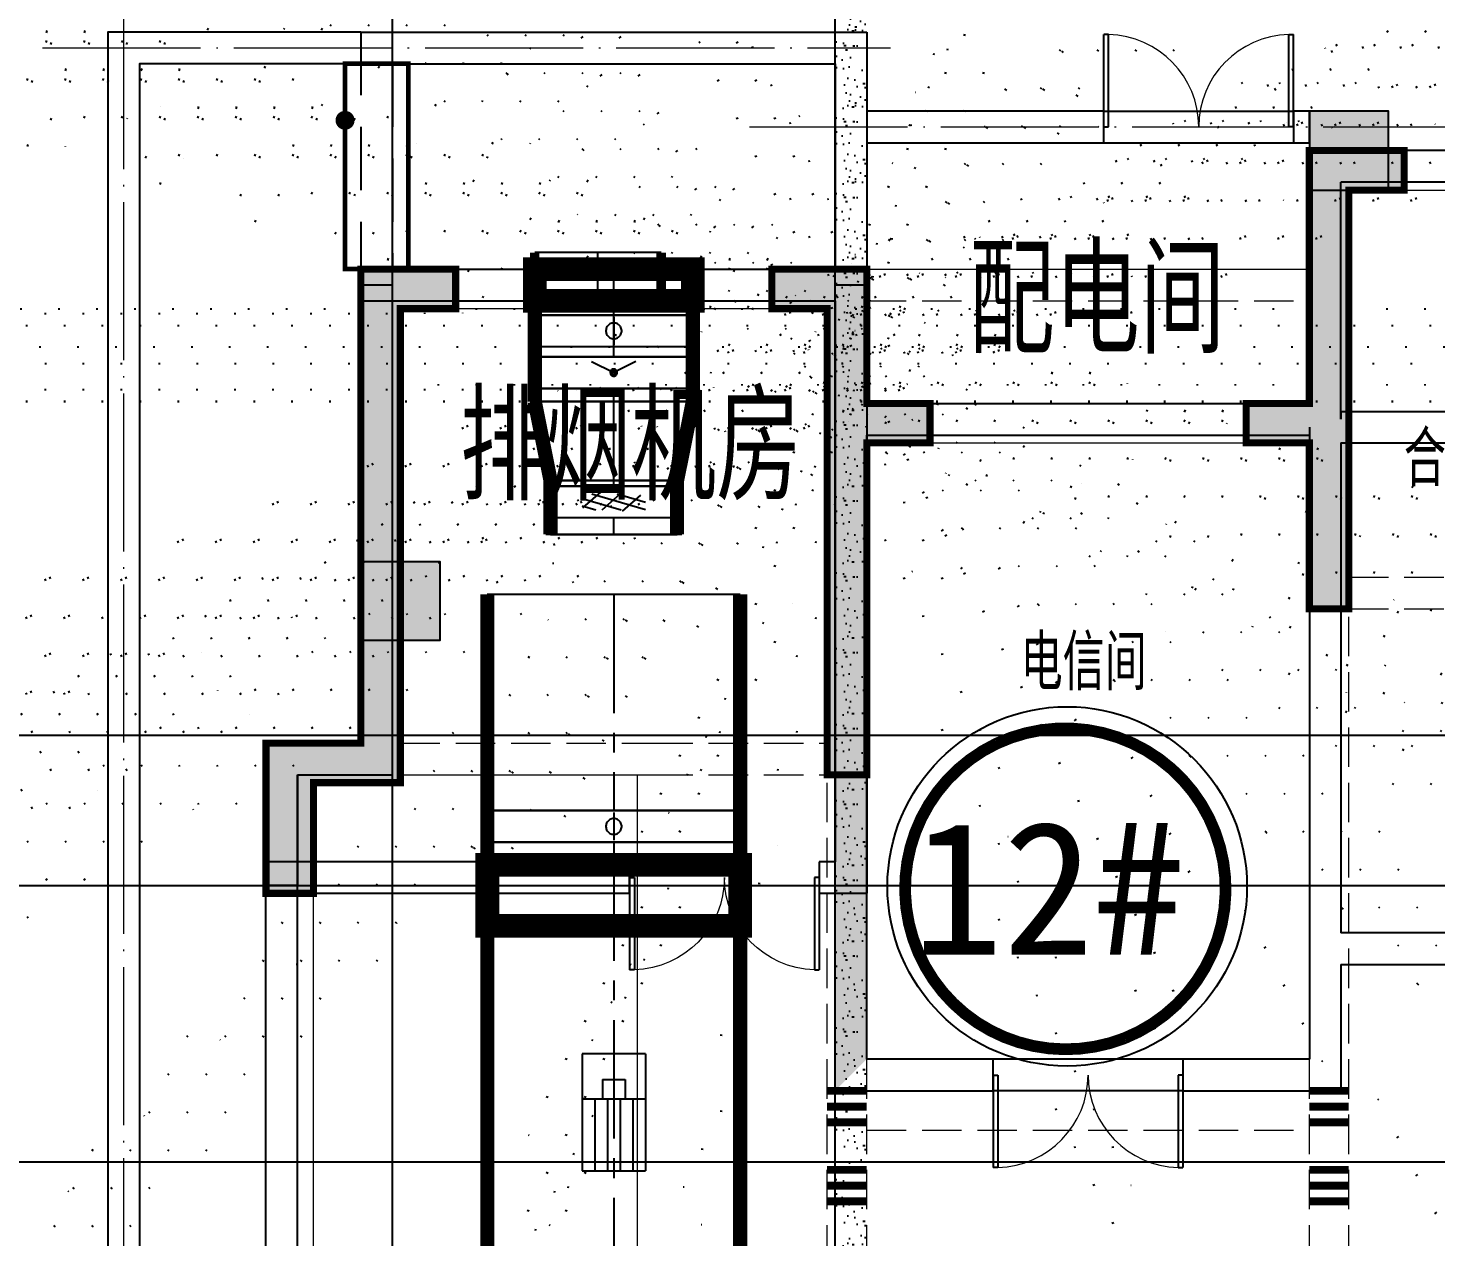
# Model space of a CAD drawing. Extents: x 369444 to 684549, y -549309 to 575337.
# Drawn here: x 440770 to 449674, y 210833 to 218482 of the extents above; entities that cross this region are included whole.
import ezdxf

# ---------------------------------------------------------------- set-up
doc = ezdxf.new("R2010")
doc.units = 0
doc.header["$LTSCALE"] = 1000
doc.header["$MEASUREMENT"] = 0
for name, pattern in [('_DASH', [0.6000000000000001, 0.4, -0.2]), ('CENTER2', [1.125, 0.75, -0.125, 0.125, -0.125]), ('DASH', [0.35, 0.25, -0.1]), ('DOTE', [2.4200000000000004, 2, -0.2, 0.02, -0.2]), ('线型3', [500, 300, -200])]:
    doc.linetypes.add(name, pattern=pattern)
for name, color, linetype in [('COLUMN', 9, 'Continuous'), ('DOTE', 1, 'Continuous'), ('DUCT-排烟中心线', 5, 'CENTER2'), ('DUCT-排烟法兰', 4, 'Continuous'), ('DUCT-排烟管', 2, 'Continuous'), ('DUCT-排烟管端线', 4, 'Continuous'), ('DUCT-排烟阀门', 7, 'Continuous'), ('moon', 152, 'Continuous'), ('PUB_HATCH', 8, 'Continuous'), ('WALL', 9, 'Continuous'), ('WINDOW', 4, 'Continuous'), ('主楼编号', 1, 'Continuous'), ('图层2', 7, 'Continuous'), ('填充', 8, 'Continuous'), ('平面文字图层', 7, 'Continuous'), ('砼墙', 151, 'Continuous'), ('颜洞口', 1, 'Continuous'), ('风管标注', 3, 'Continuous')]:
    doc.layers.add(name, color=color, linetype=linetype)
for name, color, linetype, lineweight in [('DOTE2', 122, 'DOTE', 9), ('TEXT', 7, 'Continuous', 13), ('梁', 4, 'Continuous', 18), ('梁虚线', 134, '线型3', 18), ('梁集中标注', 2, 'Continuous', 25), ('次梁箍筋', 1, 'Continuous', 40), ('门虚线', 2, 'Continuous', 18), ('零厚板', 7, 'Continuous', 18)]:
    doc.layers.add(name, color=color, linetype=linetype, lineweight=lineweight)
doc.styles.add('1111111', font='simhei.ttf')
doc.styles.add('_HZTXT', font='txt.shx', dxfattribs={"width": 0.8, "bigfont": 'HZTXT.shx'})
doc.styles.add('HNSJY', font='hnsjy-07.shx', dxfattribs={"width": 0.8, "bigfont": 'hnsjy-hz.shx'})
pattern_1 = [(0, (-38490348768.75416, -3905094546.594068), (120, 240), [0, -240]), (0, (-38490348909.15416, -3905094578.994068), (120, 240), [0, -240]), (0, (-38490348831.15416, -3905094581.394068), (120, 240), [0, -240]), (0, (-38490348745.95416, -3905094510.594068), (120, 240), [0, -240]), (0, (-38490348845.55416, -3905094593.394068), (120, 240), [0, -240]), (0, (-38490348721.95416, -3905094359.394068), (120, 240), [0, -240]), (0, (-38490348795.15416, -3905094378.594068), (120, 240), [0, -240]), (0, (-38490348756.75416, -3905094408.594068), (120, 240), [0, -240]), (0, (-38490348952.35416, -3905094413.394068), (120, 240), [0, -240]), (0, (-38490348834.75416, -3905094424.194068), (120, 240), [0, -240]), (0, (-38490348880.35416, -3905094485.394068), (120, 240), [0, -240]), (0, (-38490348877.95416, -3905094575.394068), (120, 240), [0, -240]), (0, (-38490348787.95416, -3905094584.994068), (120, 240), [0, -240]), (0, (-38490348721.95416, -3905094479.394068), (120, 240), [0, -240]), (0, (-38490348946.35416, -3905094516.594068), (120, 240), [0, -240]), (0, (-38490348925.95416, -3905094475.794068), (120, 240), [0, -240]), (0, (-38490348832.35416, -3905094492.594068), (120, 240), [0, -240]), (0, (-38490348865.95416, -3905094527.394068), (120, 240), [0, -240]), (0, (-38490348885.15416, -3905094448.194068), (120, 240), [0, -240]), (0, (-38490348855.15416, -3905094358.194068), (120, 240), [0, -240]), (0, (-38490348936.75416, -3905094566.994068), (120, 240), [0, -240]), (0, (-38490348804.75416, -3905094407.394068), (120, 240), [0, -240]), (0, (-38490348916.35416, -3905094403.794068), (120, 240), [0, -240]), (0, (-38490348935.55416, -3905094372.594068), (120, 240), [0, -240]), (130.601294, (-38490348736.69702, -3905094434.536926), (-599.9999933723939, 720.0000031479067), [10.5366216, -4414.844400000001]), (18.4349488, (-38490348753.83987, -3905094429.965497), (599.9999977872279, 239.9999982292889), [10.842096, -1507.05116]), (90, (-38490348753.83987, -3905094440.251211), (120, 240), [10.2857136, -469.71426]), (161.565051, (-38490348743.55416, -3905094443.679783), (-600.0000030210431, 239.9999821089645), [10.842096, -1507.05116]), (53.1301023, (-38490348743.55416, -3905094443.679783), (120.000000226848, 239.9999998865759), [11.428572, -1188.5714]), (135, (-38490348734.4113, -3905094565.965476), (-120.0000145064572, 239.9999837580805), [9.697464, -669.12504]), (45, (-38490348748.12559, -3905094565.965476), (119.9999992329508, 239.999999031587), [9.697464, -669.12504]), (135, (-38490348741.26845, -3905094572.822636), (-120.0000145064572, 239.9999837580805), [9.697464, -669.12504]), (45, (-38490348741.26845, -3905094572.822636), (119.9999992329508, 239.999999031587), [9.697464, -669.12504]), (116.565051, (-38490348849.83987, -3905094404.822639), (-2.087719469301419e-05, 479.9999869414082), [12.77753039999999, -255.5505999999999]), (180, (-38490348855.55415, -3905094393.394069), (-120, 240), [13.7142864, -226.2857]), (63.43494880000001, (-38490348874.98272, -3905094404.822639), (1.086458141230651e-06, 479.9999976745345), [12.7775304, -255.5506]), (116.565051, (-38490348869.26844, -3905094416.251211), (-2.087719469301419e-05, 479.9999869414082), [12.77753039999999, -255.5505999999999]), (0, (-38490348869.26844, -3905094416.251211), (120, 240), [13.7142864, -226.2857]), (63.43494880000001, (-38490348855.55415, -3905094416.251211), (1.086458141230651e-06, 479.9999976745345), [12.7775304, -255.5506]), (107.102728, (-38490348759.55416, -3905094485.965484), (-359.9999862369818, 1200.000001936058), [15.5445384, -6513.161]), (143.972626, (-38490348764.12559, -3905094471.108354), (-2279.999971095236, 1679.999998098534), [15.5445384, -3248.808]), (180, (-38490348776.69702, -3905094461.965496), (-120, 240), [14.8571424, -225.14284]), (36.02737329999999, (-38490348804.12559, -3905094471.108354), (2279.999983150636, 1679.999981888878), [15.5445384, -3248.807999999999]), (71.5650511, (-38490348808.69702, -3905094484.822628), (360.0000018481314, 1199.999997933916), [14.4561264, -1503.43712]), (107.102728, (-38490348804.12559, -3905094499.67978), (-359.9999862369818, 1200.000001936058), [15.5445384, -6513.161]), (143.972626, (-38490348791.55416, -3905094508.822628), (-2279.999971095236, 1679.999998098534), [15.5445384, -3248.808]), (0, (-38490348791.55416, -3905094508.822628), (120, 240), [14.8571424, -225.14284]), (36.02737329999999, (-38490348776.69702, -3905094508.822628), (2279.999983150636, 1679.999981888878), [15.5445384, -3248.807999999999]), (71.5650511, (-38490348764.12559, -3905094499.67978), (360.0000018481314, 1199.999997933916), [14.4561264, -1503.43712]), (150.255118, (-38490348757.26845, -3905094373.965498), (-360.0000008520545, 239.9999970260078), [9.214008, -1925.72784]), (90, (-38490348765.26845, -3905094378.536924), (120, 240), [9.1428576, -470.8571]), (29.7448813, (-38490348765.26845, -3905094378.536924), (360.0000002120073, 239.9999988791285), [9.214008, -1925.72784]), (116.565051, (-38490348813.26845, -3905094544.251212), (-2.087719469301419e-05, 479.9999869414082), [12.77753039999999, -255.5505999999999]), (168.690067, (-38490348818.98273, -3905094532.822628), (-1080.00000080124, 239.9999939776436), [11.6549016, -2435.8742]), (41.18592510000001, (-38490348839.55416, -3905094538.536908), (2999.999981823463, 2639.999976915367), [12.1487376, -5090.3208]), (90, (-38490348839.55416, -3905094549.965492), (120, 240), [11.428572, -468.5714]), (138.814074, (-38490348830.4113, -3905094557.965484), (-2999.999946676086, 2640.00001681452), [12.1487376, -5090.3208]), (16.6992442, (-38490348830.4113, -3905094557.965484), (3959.999970206556, 1199.999987431226), [11.93178, -4999.415]), (60.9453959, (-38490348818.98273, -3905094554.536916), (119.9999996815502, 239.9999978770819), [11.7664344, -4930.1358]), (109.983106, (-38490348913.83987, -3905094443.679783), (-600.0000022599722, 1679.999995554008), [13.37680079999999, -5604.878999999996]), (155.556045, (-38490348918.4113, -3905094431.108353), (-1560.000005946423, 719.9999850411862), [13.8091944, -5786.052599999999]), (24.4439547, (-38490348943.55415, -3905094431.108353), (1560.000000778191, 719.9999965369605), [13.8091944, -5786.052599999999]), (70.01689340000001, (-38490348948.12558, -3905094443.679783), (600.0000018088572, 1679.99999583229), [13.3768008, -5604.879]), (109.983106, (-38490348943.55415, -3905094456.251212), (-600.0000022599722, 1679.999995554008), [13.37680079999999, -5604.878999999996]), (160.016893, (-38490348930.98271, -3905094460.82264), (-600.0000003526518, 239.9999890666697), [13.3768008, -2795.751]), (19.9831065, (-38490348930.98271, -3905094460.82264), (599.9999967057635, 239.9999996192112), [13.3768008, -2795.751]), (70.01689340000001, (-38490348918.4113, -3905094456.251212), (600.0000018088572, 1679.99999583229), [13.3768008, -5604.879]), (122.005383, (-38490348824.69702, -3905094465.394069), (-120.000016104588, 239.9999877483145), [10.7816928, -2253.3736]), (18.4349488, (-38490348840.69701, -3905094459.679782), (599.9999977872279, 239.9999982292889), [10.842096, -1507.05116]), (90, (-38490348840.69701, -3905094469.965498), (120, 240), [10.2857136, -469.71426]), (161.565051, (-38490348830.4113, -3905094473.394068), (-600.0000030210431, 239.9999821089645), [10.842096, -1507.05116]), (54.46232220000002, (-38490348830.4113, -3905094473.394068), (839.9999987829037, 1199.999998202426), [9.831228000000001, -4119.2846]), (116.565051, (-38490348894.4113, -3905094523.67978), (-2.087719469301419e-05, 479.9999869414082), [12.77753039999999, -255.5505999999999]), (180, (-38490348900.12558, -3905094512.251196), (-120, 240), [12.571428, -227.42856]), (59.0362434, (-38490348919.55415, -3905094523.67978), (120.0000003906126, 239.999998835111), [13.32789119999999, -2785.528799999998]), (120.963756, (-38490348912.69701, -3905094535.10834), (-120.0000163991858, 239.9999889786399), [13.3278912, -2785.5288]), (0, (-38490348912.69701, -3905094535.10834), (120, 240), [12.571428, -227.42856]), (63.43494880000001, (-38490348900.12558, -3905094535.10834), (1.086458141230651e-06, 479.9999976745345), [12.7775304, -255.5506])]

# ---------------------------------------------------------------- blocks, each defined once
blk = doc.blocks.new('dsfzc')
at = {"layer": '填充'}
h = blk.add_hatch(color=0, dxfattribs=at)
h.dxf.hatch_style = 1
h.paths.add_polyline_path([(-2817945.116936882, 476125.5342169167), (-2817345.116936882, 476125.5342169167), (-2817345.116936882, 475875.5342169167), (-2817695.116936882, 475875.5342169167), (-2817695.116936882, 474275.5342169167), (-2817695.116936882, 473225.5342169167), (-2817945.116936882, 473225.5342169167), (-2817945.116936882, 474275.5342169167), (-2818345.116936882, 474275.5342169167), (-2818345.116936882, 474525.5342169167), (-2817945.116936882, 474525.5342169167)])
h = blk.add_hatch(color=0, dxfattribs=at)
h.dxf.hatch_style = 1
h.paths.add_polyline_path([(-2823695.116936882, 475125.5342169167), (-2823695.116936882, 472125.5342169167), (-2824245.116936882, 472125.5342169167), (-2824245.116936882, 471425.5342169167), (-2824545.116936882, 471425.5342169167), (-2824545.116936882, 472375.5342169167), (-2823945.116936882, 472375.5342169167), (-2823945.116936882, 475375.5342169167), (-2823345.116936882, 475375.5342169167), (-2823345.116936882, 475125.5342169167)])
h = blk.add_hatch(color=0, dxfattribs=at)
h.dxf.hatch_style = 1
h.paths.add_polyline_path([(-2820745.116936882, 475375.5342169167), (-2820745.116936882, 474525.5342169167), (-2820345.116936882, 474525.5342169167), (-2820345.116936882, 474275.5342169167), (-2820745.116936882, 474275.5342169167), (-2820745.116936882, 472175.5342169167), (-2820995.116936882, 472175.5342169167), (-2820995.116936882, 474275.5342169167), (-2820995.116936882, 475125.5342169167), (-2821345.116936882, 475125.5342169167), (-2821345.116936882, 475375.5342169167)])
at = {"layer": '砼墙', "color": 0, "lineweight": 35, "ltscale": 0.9999999776482582}
for points in [[(-2817945.116936882, 476125.5342169167), (-2817345.116936882, 476125.5342169167), (-2817345.116936882, 475875.5342169167), (-2817695.116936882, 475875.5342169167), (-2817695.116936882, 474275.5342169167), (-2817695.116936882, 473225.5342169167), (-2817945.116936882, 473225.5342169167), (-2817945.116936882, 474275.5342169167), (-2818345.116936882, 474275.5342169167), (-2818345.116936882, 474525.5342169167), (-2817945.116936882, 474525.5342169167)], [(-2823695.116936882, 475125.5342169167), (-2823695.116936882, 472125.5342169167), (-2824245.116936882, 472125.5342169167), (-2824245.116936882, 471425.5342169167), (-2824545.116936882, 471425.5342169167), (-2824545.116936882, 472375.5342169167), (-2823945.116936882, 472375.5342169167), (-2823945.116936882, 475375.5342169167), (-2823345.116936882, 475375.5342169167), (-2823345.116936882, 475125.5342169167)], [(-2820745.116936882, 475375.5342169167), (-2820745.116936882, 474525.5342169167), (-2820345.116936882, 474525.5342169167), (-2820345.116936882, 474275.5342169167), (-2820745.116936882, 474275.5342169167), (-2820745.116936882, 472175.5342169167), (-2820995.116936882, 472175.5342169167), (-2820995.116936882, 474275.5342169167), (-2820995.116936882, 475125.5342169167), (-2821345.116936882, 475125.5342169167), (-2821345.116936882, 475375.5342169167)]]:
    blk.add_lwpolyline(points, close=True, dxfattribs=at)
blk = doc.blocks.new('$DorLib2D$00000002')
for p, q in [((-0.5, -5.684341886080802e-17), (-0.5000000000000007, 0.4875)), ((-0.4750000000000007, 0.4875), (-0.5000000000000007, 0.4875)), ((-0.475, -2.842170943040401e-17), (-0.4750000000000007, 0.4875)), ((0.475, -2.842170943040401e-17), (0.4750000000000007, 0.4875)), ((0.4750000000000007, 0.4875), (0.5000000000000007, 0.4875)), ((0.5, -5.684341886080802e-17), (0.5000000000000007, 0.4875)), ((-0.5, -5.684341886080802e-17), (-0.475, -2.842170943040401e-17)), ((0.5, -5.684341886080802e-17), (0.475, -2.842170943040401e-17))]:
    blk.add_line(p, q)
at = {"lineweight": 13}
for centre, start, end in [((-0.4875, -4.263256414560601e-17), 0, 88.53071641864632), ((0.4875, -4.263256414560601e-17), 91.4692835813537, 180)]:
    blk.add_arc(centre, 0.4875, start, end, dxfattribs=at)
blk = doc.blocks.new('column500')
h = blk.add_hatch(color=0)
h.dxf.hatch_style = 1
h.paths.add_polyline_path([(-216380.9106832733, -381439.8896648251), (-215880.9106832733, -381439.8896648251), (-215880.9106832733, -380939.8896648251), (-216380.9106832733, -380939.8896648251)])
at = {"color": 0}
blk.add_lwpolyline([(-216380.9106832733, -381439.8896648251), (-215880.9106832733, -381439.8896648251), (-215880.9106832733, -380939.8896648251), (-216380.9106832733, -380939.8896648251)], close=True, dxfattribs=at)
blk = doc.blocks.new('N-风管')
at = {"color": 0}
for p, q in [((38489280230.66962, 3905306465.300759, -399.9999901611777), (38489280230.66962, 3905305724.300759, -399.9999901611777)), ((38489280630.66962, 3905306465.300759, -399.9999901611777), (38489280230.66962, 3905306465.300759, -399.9999901611777)), ((38489280358.66962, 3905306301.09516, -399.9999901611777), (38489280502.66962, 3905306301.09516, -399.9999901611777)), ((38489280358.66962, 3905306301.09516, -399.9999901611777), (38489280358.66962, 3905306180.31216, -399.9999901611777)), ((38489280230.66962, 3905306180.31216, -399.9999901611777), (38489280630.66962, 3905306180.31216, -399.9999901611777)), ((38489280230.66962, 3905305724.300759, -399.9999901611777), (38489280630.66962, 3905305724.300759, -399.9999901611777))]:
    blk.add_line(p, q, dxfattribs=at)
at = {"color": 0, "linetype": 'Continuous'}
for p, q in [((38489280630.66962, 3905306465.300759, -399.9999901611777), (38489280630.66962, 3905305724.300759, -399.9999901611777)), ((38489280502.66962, 3905306301.09516, -399.9999901611777), (38489280502.66962, 3905306180.31216, -399.9999901611777)), ((38489280310.66962, 3905306180.31216, -399.9999901611777), (38489280310.66962, 3905305724.300759, -399.9999901611777)), ((38489280390.66962, 3905306180.31216, -399.9999901611777), (38489280390.66962, 3905305724.300759, -399.9999901611777)), ((38489280470.66962, 3905306180.31216, -399.9999901611777), (38489280470.66962, 3905305724.300759, -399.9999901611777)), ((38489280550.66962, 3905306180.31216, -399.9999901611777), (38489280550.66962, 3905305724.300759, -399.9999901611777))]:
    blk.add_line(p, q, dxfattribs=at)
at = {"layer": 'DUCT-排烟中心线', "color": 0, "linetype": 'ByBlock'}
blk.add_line((38489280330.66973, 3905311230.370838), (38489280330.66973, 3905311534.949921), dxfattribs=at)
at = {"layer": 'DUCT-排烟中心线', "color": 0}
for p, q in [((38489280430.66962, 3905311139.715549), (38489280430.66962, 3905311451.192808)), ((38489280430.66962, 3905310875.713251), (38489280430.66962, 3905311451.192808)), ((38489280430.66962, 3905310592.107762), (38489280430.66962, 3905310675.313251)), ((38489280430.66962, 3905310092.107762), (38489280430.66962, 3905310592.107762)), ((38489280430.66962, 3905310057.533046), (38489280430.66962, 3905310092.307762)), ((38489280430.66962, 3905309751.392809), (38489280430.66962, 3905309857.133046)), ((38489280430.66962, 3905309371.292809), (38489280430.66962, 3905308003.32593)), ((38489280430.66962, 3905307803.12593), (38489280430.66962, 3905303244.611743))]:
    blk.add_line(p, q, dxfattribs=at)
at = {"layer": 'DUCT-排烟法兰', "color": 0}
for p, q in [((38489280960.66962, 3905311139.615549), (38489279900.66962, 3905311139.615549)), ((38489280960.66962, 3905310592.007762), (38489279900.66962, 3905310592.007762)), ((38489280000.66962, 3905310092.207762), (38489280860.66962, 3905310092.207762)), ((38489280860.66962, 3905310057.433046), (38489280000.66962, 3905310057.433046)), ((38489280860.66962, 3905309857.233046), (38489280000.66962, 3905309857.233046)), ((38489280860.66962, 3905309751.292809), (38489280000.66962, 3905309751.292809)), ((38489279590.66962, 3905307803.22593), (38489281270.66962, 3905307803.22593))]:
    blk.add_line(p, q, dxfattribs=at)
at = {"layer": 'DUCT-排烟法兰', "color": 0, "linetype": 'ByBlock'}
for p, q in [((38489280960.66962, 3905310875.613251), (38489279900.66962, 3905310875.613251)), ((38489280960.66962, 3905310675.413251), (38489279900.66962, 3905310675.413251))]:
    blk.add_line(p, q, dxfattribs=at)
at = {"layer": 'DUCT-排烟管', "color": 0, "linetype": 'ByBlock', "const_width": 60}
for points in [[(38489279930.66973, 3905311534.949921), (38489279930.66973, 3905311230.370838)], [(38489280730.66973, 3905311230.370838), (38489280730.66973, 3905311534.949921)]]:
    blk.add_lwpolyline(points, dxfattribs=at)
at = {"layer": 'DUCT-排烟管', "color": 0, "const_width": 90}
for points in [[(38489279930.66962, 3905311451.192808), (38489279930.66962, 3905311139.715549)], [(38489279930.66962, 3905311451.192808), (38489279930.66962, 3905310875.713251)], [(38489280930.66962, 3905311139.715549), (38489280930.66962, 3905311451.192808)], [(38489280930.66962, 3905310875.713251), (38489280930.66962, 3905311451.192808)], [(38489279930.66962, 3905310939.515549), (38489279930.66962, 3905311139.515549)], [(38489280930.66962, 3905311139.515549), (38489280930.66962, 3905310939.515549)], [(38489279930.66962, 3905310675.513251), (38489279930.66962, 3905310875.513251)], [(38489280930.66962, 3905310875.513251), (38489280930.66962, 3905310675.513251)], [(38489279930.66962, 3905310675.313251), (38489279930.66962, 3905310592.107762)], [(38489280930.66962, 3905310592.107762), (38489280930.66962, 3905310675.313251)], [(38489280030.66962, 3905310092.107762), (38489279930.66962, 3905310592.107762)], [(38489280830.66962, 3905310092.107762), (38489280930.66962, 3905310592.107762)], [(38489280030.66962, 3905310092.307762), (38489280030.66962, 3905310057.533046)], [(38489280830.66962, 3905310057.533046), (38489280830.66962, 3905310092.307762)], [(38489280030.66962, 3905309857.333046), (38489280030.66962, 3905310057.333046)], [(38489280830.66962, 3905310057.333046), (38489280830.66962, 3905309857.333046)], [(38489280030.66962, 3905309857.133046), (38489280030.66962, 3905309751.392809)], [(38489280830.66962, 3905309751.392809), (38489280830.66962, 3905309857.133046)], [(38489279630.66962, 3905309371.292809), (38489279630.66962, 3905308003.32593)], [(38489281230.66962, 3905308003.32593), (38489281230.66962, 3905309371.292809)], [(38489279630.66962, 3905307803.32593), (38489279630.66962, 3905308003.32593)], [(38489281230.66962, 3905308003.32593), (38489281230.66962, 3905307803.32593)], [(38489279630.66962, 3905307803.12593), (38489279630.66962, 3905303244.611743)], [(38489281230.66962, 3905303244.611743), (38489281230.66962, 3905307803.12593)]]:
    blk.add_lwpolyline(points, dxfattribs=at)
at = {"layer": 'DUCT-排烟管端线', "color": 0, "linetype": 'ByBlock'}
for p, q in [((38489280730.66973, 3905311534.949921), (38489279930.66973, 3905311534.949921)), ((38489279930.66973, 3905311230.370838), (38489280730.66973, 3905311230.370838))]:
    blk.add_line(p, q, dxfattribs=at)
at = {"layer": 'DUCT-排烟管端线', "color": 0}
for p, q in [((38489280930.66962, 3905311451.192808), (38489279930.66962, 3905311451.192808)), ((38489280930.66962, 3905311451.192808), (38489279930.66962, 3905311451.192808)), ((38489279930.66962, 3905311139.715549), (38489280930.66962, 3905311139.715549)), ((38489280930.66962, 3905311139.515549), (38489279930.66962, 3905311139.515549)), ((38489280930.66962, 3905310939.515549), (38489279930.66962, 3905310939.515549)), ((38489279930.66962, 3905310875.713251), (38489280930.66962, 3905310875.713251)), ((38489279930.66962, 3905310875.513251), (38489280930.66962, 3905310875.513251)), ((38489279930.66962, 3905310675.513251), (38489280930.66962, 3905310675.513251)), ((38489280930.66962, 3905310675.313251), (38489279930.66962, 3905310675.313251)), ((38489279930.66962, 3905310592.107762), (38489280930.66962, 3905310592.107762)), ((38489280930.66962, 3905310592.107762), (38489279930.66962, 3905310592.107762)), ((38489280830.66962, 3905310092.307762), (38489280030.66962, 3905310092.307762)), ((38489280030.66962, 3905310092.107762), (38489280830.66962, 3905310092.107762)), ((38489280030.66962, 3905310057.533046), (38489280830.66962, 3905310057.533046)), ((38489280830.66962, 3905310057.333046), (38489280030.66962, 3905310057.333046)), ((38489280830.66962, 3905309857.333046), (38489280030.66962, 3905309857.333046)), ((38489280830.66962, 3905309857.133046), (38489280030.66962, 3905309857.133046)), ((38489280030.66962, 3905309751.392809), (38489280830.66962, 3905309751.392809)), ((38489281230.66962, 3905309371.292809), (38489279630.66962, 3905309371.292809)), ((38489279630.66962, 3905308003.32593), (38489281230.66962, 3905308003.32593)), ((38489281230.66962, 3905308003.32593), (38489279630.66962, 3905308003.32593)), ((38489281230.66962, 3905307803.32593), (38489279630.66962, 3905307803.32593)), ((38489281230.66962, 3905307803.12593), (38489279630.66962, 3905307803.12593))]:
    blk.add_line(p, q, dxfattribs=at)
at = {"layer": 'DUCT-排烟阀门', "color": 0}
for p, q in [((38489280430.66962, 3905311127.015549), (38489280430.66962, 3905310952.015549)), ((38489280381.55526, 3905311048.884615), (38489280380.76829, 3905311042.655076)), ((38489280380.76829, 3905311042.655076), (38489280380.76829, 3905311036.376023)), ((38489280380.76829, 3905311036.376023), (38489280381.55526, 3905311030.146483)), ((38489280383.1168, 3905311054.966399), (38489280381.55526, 3905311048.884615)), ((38489280381.55526, 3905311030.146483), (38489280383.1168, 3905311024.0647)), ((38489280385.42827, 3905311060.804514), (38489280383.1168, 3905311054.966399)), ((38489280383.1168, 3905311024.0647), (38489280385.42827, 3905311018.226585)), ((38489280388.45323, 3905311066.306889), (38489280385.42827, 3905311060.804514)), ((38489280385.42827, 3905311018.226585), (38489280388.45323, 3905311012.72421)), ((38489280392.14396, 3905311071.386749), (38489280388.45323, 3905311066.306889)), ((38489280396.44227, 3905311075.963981), (38489280392.14396, 3905311071.386749)), ((38489280401.28036, 3905311079.966399), (38489280396.44227, 3905311075.963981)), ((38489280406.58194, 3905311083.330884), (38489280401.28036, 3905311079.966399)), ((38489280412.2634, 3905311086.004374), (38489280406.58194, 3905311083.330884)), ((38489280418.23513, 3905311087.944707), (38489280412.2634, 3905311086.004374)), ((38489280424.40296, 3905311089.121284), (38489280418.23513, 3905311087.944707)), ((38489280430.66962, 3905311089.515549), (38489280424.40296, 3905311089.121284)), ((38489280436.93629, 3905311089.121284), (38489280430.66962, 3905311089.515549)), ((38489280443.10412, 3905311087.944707), (38489280436.93629, 3905311089.121284)), ((38489280449.07585, 3905311086.004374), (38489280443.10412, 3905311087.944707)), ((38489280454.75731, 3905311083.330883), (38489280449.07585, 3905311086.004374)), ((38489280460.05888, 3905311079.966399), (38489280454.75731, 3905311083.330883)), ((38489280464.89698, 3905311075.963981), (38489280460.05888, 3905311079.966399)), ((38489280469.19529, 3905311071.386748), (38489280464.89698, 3905311075.963981)), ((38489280472.88602, 3905311066.306889), (38489280469.19529, 3905311071.386748)), ((38489280475.91098, 3905311060.804513), (38489280472.88602, 3905311066.306889)), ((38489280472.88602, 3905311012.724209), (38489280475.91098, 3905311018.226584)), ((38489280478.22245, 3905311054.966399), (38489280475.91098, 3905311060.804513)), ((38489280475.91098, 3905311018.226584), (38489280478.22245, 3905311024.064699)), ((38489280479.78399, 3905311048.884615), (38489280478.22245, 3905311054.966399)), ((38489280478.22245, 3905311024.064699), (38489280479.78399, 3905311030.146483)), ((38489280480.57096, 3905311042.655075), (38489280479.78399, 3905311048.884615)), ((38489280479.78399, 3905311030.146483), (38489280480.57096, 3905311036.376023)), ((38489280480.57096, 3905311036.376023), (38489280480.57096, 3905311042.655075)), ((38489280388.45323, 3905311012.72421), (38489280392.14396, 3905311007.64435)), ((38489280392.14396, 3905311007.64435), (38489280396.44227, 3905311003.067118)), ((38489280396.44227, 3905311003.067118), (38489280401.28036, 3905310999.0647)), ((38489280401.28036, 3905310999.0647), (38489280406.58194, 3905310995.700215)), ((38489280406.58194, 3905310995.700215), (38489280412.2634, 3905310993.026725)), ((38489280412.2634, 3905310993.026725), (38489280418.23513, 3905310991.086391)), ((38489280418.23513, 3905310991.086391), (38489280424.40296, 3905310989.909814)), ((38489280424.40296, 3905310989.909814), (38489280430.66962, 3905310989.515549)), ((38489280430.66962, 3905310989.515549), (38489280436.93629, 3905310989.909814)), ((38489280436.93629, 3905310989.909814), (38489280443.10412, 3905310991.086391)), ((38489280443.10412, 3905310991.086391), (38489280449.07585, 3905310993.026725)), ((38489280449.07585, 3905310993.026725), (38489280454.75731, 3905310995.700215)), ((38489280454.75731, 3905310995.700215), (38489280460.05888, 3905310999.064699)), ((38489280460.05888, 3905310999.064699), (38489280464.89698, 3905311003.067118)), ((38489280464.89698, 3905311003.067118), (38489280469.19529, 3905311007.64435)), ((38489280469.19529, 3905311007.64435), (38489280472.88602, 3905311012.724209)), ((38489280290.66962, 3905310845.513251), (38489280430.66962, 3905310775.513251)), ((38489280570.66962, 3905310845.513251), (38489280430.66962, 3905310775.513251)), ((38489280409.35728, 3905310781.577151), (38489280408.60593, 3905310777.557769)), ((38489280408.60593, 3905310777.557769), (38489280408.60593, 3905310773.468764)), ((38489280408.60593, 3905310773.468764), (38489280409.35728, 3905310769.449381)), ((38489280410.8344, 3905310785.390034), (38489280409.35728, 3905310781.577151)), ((38489280409.35728, 3905310769.449381), (38489280410.8344, 3905310765.636497)), ((38489280412.98698, 3905310788.866574), (38489280410.8344, 3905310785.390034)), ((38489280410.8344, 3905310765.636497), (38489280412.98698, 3905310762.159953)), ((38489280415.74173, 3905310791.888383), (38489280412.98698, 3905310788.866574)), ((38489280412.98698, 3905310762.159953), (38489280415.74173, 3905310759.13814)), ((38489280416.08646, 3905310779.051095), (38489280415.68047, 3905310776.22728)), ((38489280415.68047, 3905310776.22728), (38489280415.81621, 3905310773.377659)), ((38489280419.00482, 3905310794.352557), (38489280415.74173, 3905310791.888383)), ((38489280415.74173, 3905310759.13814), (38489280419.00482, 3905310756.673961)), ((38489280415.81621, 3905310773.377659), (38489280416.48879, 3905310770.605224)), ((38489280417.01955, 3905310781.747042), (38489280416.08646, 3905310779.051095)), ((38489280416.48879, 3905310770.605224), (38489280417.67391, 3905310768.010178)), ((38489280418.44597, 3905310784.217684), (38489280417.01955, 3905310781.747042)), ((38489280417.67391, 3905310768.010178), (38489280419.32873, 3905310765.686312)), ((38489280420.31419, 3905310786.373724), (38489280418.44597, 3905310784.217684)), ((38489280422.66515, 3905310796.175181), (38489280419.00482, 3905310794.352557)), ((38489280419.00482, 3905310756.673961), (38489280422.66515, 3905310754.851332)), ((38489280419.32873, 3905310765.686312), (38489280421.39343, 3905310763.717617)), ((38489280420.23987, 3905310778.04348), (38489280419.94949, 3905310776.023911)), ((38489280419.94949, 3905310776.023911), (38489280420.04658, 3905310773.985885)), ((38489280420.04658, 3905310773.985885), (38489280420.5276, 3905310772.003062)), ((38489280420.9072, 3905310779.971601), (38489280420.23987, 3905310778.04348)), ((38489280422.55669, 3905310788.13724), (38489280420.31419, 3905310786.373724)), ((38489280420.5276, 3905310772.003062), (38489280421.37519, 3905310770.147107)), ((38489280421.92736, 3905310781.738585), (38489280420.9072, 3905310779.971601)), ((38489280421.37519, 3905310770.147107), (38489280422.55871, 3905310768.485097)), ((38489280421.39343, 3905310763.717617), (38489280423.7934, 3905310762.175248)), ((38489280423.2635, 3905310783.280569), (38489280421.92736, 3905310781.738585)), ((38489280425.0924, 3905310789.444491), (38489280422.55669, 3905310788.13724)), ((38489280422.55871, 3905310768.485097), (38489280424.03537, 3905310767.077104)), ((38489280426.59806, 3905310797.294188), (38489280422.66515, 3905310796.175181)), ((38489280422.66515, 3905310754.851332), (38489280426.59806, 3905310753.73232)), ((38489280424.86731, 3905310784.541821), (38489280423.2635, 3905310783.280569)), ((38489280423.7934, 3905310762.175248), (38489280426.4419, 3905310761.114948)), ((38489280424.03537, 3905310767.077104), (38489280425.75181, 3905310765.974015)), ((38489280426.68084, 3905310785.476758), (38489280424.86731, 3905310784.541821)), ((38489280427.82969, 3905310790.248231), (38489280425.0924, 3905310789.444491)), ((38489280425.75181, 3905310765.974015), (38489280427.64599, 3905310765.215699)), ((38489280426.4419, 3905310761.114948), (38489280429.2432, 3905310760.575041)), ((38489280430.66962, 3905310797.671471), (38489280426.59806, 3905310797.294188)), ((38489280426.59806, 3905310753.73232), (38489280430.66962, 3905310753.355031)), ((38489280428.63853, 3905310786.051588), (38489280426.68084, 3905310785.476758)), ((38489280427.64599, 3905310765.215699), (38489280429.64945, 3905310764.829563)), ((38489280430.66962, 3905310790.519411), (38489280427.82969, 3905310790.248231)), ((38489280430.66962, 3905310786.245535), (38489280428.63853, 3905310786.051588)), ((38489280429.2432, 3905310760.575041), (38489280432.09605, 3905310760.575039)), ((38489280429.64945, 3905310764.829563), (38489280431.6898, 3905310764.829564)), ((38489280434.74119, 3905310797.294182), (38489280430.66962, 3905310797.671471)), ((38489280433.50956, 3905310790.248229), (38489280430.66962, 3905310790.519411)), ((38489280432.70072, 3905310786.051589), (38489280430.66962, 3905310786.245535)), ((38489280430.66962, 3905310753.355031), (38489280434.74119, 3905310753.732314)), ((38489280431.6898, 3905310764.829564), (38489280433.69326, 3905310765.2157)), ((38489280432.09605, 3905310760.575039), (38489280434.89735, 3905310761.114944)), ((38489280434.65841, 3905310785.47676), (38489280432.70072, 3905310786.051589)), ((38489280436.24685, 3905310789.444486), (38489280433.50956, 3905310790.248229)), ((38489280433.69326, 3905310765.2157), (38489280435.58744, 3905310765.974018)), ((38489280436.47194, 3905310784.541824), (38489280434.65841, 3905310785.47676)), ((38489280438.6741, 3905310796.17517), (38489280434.74119, 3905310797.294182)), ((38489280434.74119, 3905310753.732314), (38489280438.6741, 3905310754.85132)), ((38489280434.89735, 3905310761.114944), (38489280437.54585, 3905310762.175241)), ((38489280435.58744, 3905310765.974018), (38489280437.30388, 3905310767.077107)), ((38489280438.78256, 3905310788.137232), (38489280436.24685, 3905310789.444486)), ((38489280438.07575, 3905310783.280572), (38489280436.47194, 3905310784.541824)), ((38489280437.30388, 3905310767.077107), (38489280438.78054, 3905310768.485101)), ((38489280437.54585, 3905310762.175241), (38489280439.94582, 3905310763.717608)), ((38489280439.41189, 3905310781.738588), (38489280438.07575, 3905310783.280572)), ((38489280442.33443, 3905310794.35254), (38489280438.6741, 3905310796.17517)), ((38489280438.6741, 3905310754.85132), (38489280442.33443, 3905310756.673944)), ((38489280438.78054, 3905310768.485101), (38489280439.96406, 3905310770.147111)), ((38489280441.02505, 3905310786.373714), (38489280438.78256, 3905310788.137232)), ((38489280440.43205, 3905310779.971605), (38489280439.41189, 3905310781.738588)), ((38489280439.94582, 3905310763.717608), (38489280442.01052, 3905310765.6863)), ((38489280439.96406, 3905310770.147111), (38489280440.81165, 3905310772.003067)), ((38489280441.09938, 3905310778.043485), (38489280440.43205, 3905310779.971605)), ((38489280440.81165, 3905310772.003067), (38489280441.29267, 3905310773.98589)), ((38489280442.89328, 3905310784.217671), (38489280441.02505, 3905310786.373714)), ((38489280441.38976, 3905310776.023916), (38489280441.09938, 3905310778.043485)), ((38489280441.29267, 3905310773.98589), (38489280441.38976, 3905310776.023916)), ((38489280442.01052, 3905310765.6863), (38489280443.66534, 3905310768.010164)), ((38489280445.59752, 3905310791.888362), (38489280442.33443, 3905310794.35254)), ((38489280442.33443, 3905310756.673944), (38489280445.59752, 3905310759.138118)), ((38489280444.3197, 3905310781.747028), (38489280442.89328, 3905310784.217671)), ((38489280443.66534, 3905310768.010164), (38489280444.85046, 3905310770.60521)), ((38489280445.25278, 3905310779.05108), (38489280444.3197, 3905310781.747028)), ((38489280444.85046, 3905310770.60521), (38489280445.52304, 3905310773.377644)), ((38489280445.65878, 3905310776.227265), (38489280445.25278, 3905310779.05108)), ((38489280445.52304, 3905310773.377644), (38489280445.65878, 3905310776.227265)), ((38489280448.35226, 3905310788.866549), (38489280445.59752, 3905310791.888362)), ((38489280445.59752, 3905310759.138118), (38489280448.35226, 3905310762.159927)), ((38489280450.50484, 3905310785.390005), (38489280448.35226, 3905310788.866549)), ((38489280448.35226, 3905310762.159927), (38489280450.50484, 3905310765.636468)), ((38489280451.98196, 3905310781.57712), (38489280450.50484, 3905310785.390005)), ((38489280450.50484, 3905310765.636468), (38489280451.98196, 3905310769.449351)), ((38489280452.73332, 3905310777.557737), (38489280451.98196, 3905310781.57712)), ((38489280451.98196, 3905310769.449351), (38489280452.73332, 3905310773.468732)), ((38489280452.73332, 3905310773.468732), (38489280452.73332, 3905310777.557737)), ((38489280230.66962, 3905309978.704938), (38489280477.90911, 3905309907.333046)), ((38489280233.83112, 3905309918.940197), (38489280349.30116, 3905310018.940197)), ((38489280291.49895, 3905310007.333046), (38489280630.66962, 3905309909.422906)), ((38489280356.36824, 3905309907.333046), (38489280471.83829, 3905310007.333046)), ((38489280451.49895, 3905310007.333046), (38489280630.66962, 3905309955.610928)), ((38489280485.86561, 3905309899.208041), (38489280601.33566, 3905309999.208041)), ((38489280230.66962, 3905309932.516917), (38489280317.90911, 3905309907.333046)), ((38489280430.66962, 3905307990.82593), (38489280430.66962, 3905307815.82593)), ((38489280381.55526, 3905307912.694996), (38489280380.76829, 3905307906.465456)), ((38489280380.76829, 3905307906.465456), (38489280380.76829, 3905307900.186404)), ((38489280380.76829, 3905307900.186404), (38489280381.55526, 3905307893.956864)), ((38489280383.1168, 3905307918.77678), (38489280381.55526, 3905307912.694996)), ((38489280385.42827, 3905307924.614895), (38489280383.1168, 3905307918.77678)), ((38489280388.45323, 3905307930.11727), (38489280385.42827, 3905307924.614895)), ((38489280392.14396, 3905307935.19713), (38489280388.45323, 3905307930.11727)), ((38489280396.44227, 3905307939.774362), (38489280392.14396, 3905307935.19713)), ((38489280401.28036, 3905307943.77678), (38489280396.44227, 3905307939.774362)), ((38489280406.58194, 3905307947.141264), (38489280401.28036, 3905307943.77678)), ((38489280412.2634, 3905307949.814754), (38489280406.58194, 3905307947.141264)), ((38489280418.23513, 3905307951.755088), (38489280412.2634, 3905307949.814754)), ((38489280424.40296, 3905307952.931665), (38489280418.23513, 3905307951.755088)), ((38489280430.66962, 3905307953.32593), (38489280424.40296, 3905307952.931665)), ((38489280436.93629, 3905307952.931665), (38489280430.66962, 3905307953.32593)), ((38489280443.10412, 3905307951.755088), (38489280436.93629, 3905307952.931665)), ((38489280449.07585, 3905307949.814754), (38489280443.10412, 3905307951.755088)), ((38489280454.75731, 3905307947.141264), (38489280449.07585, 3905307949.814754)), ((38489280460.05888, 3905307943.77678), (38489280454.75731, 3905307947.141264)), ((38489280464.89698, 3905307939.774362), (38489280460.05888, 3905307943.77678)), ((38489280469.19529, 3905307935.197129), (38489280464.89698, 3905307939.774362)), ((38489280472.88602, 3905307930.11727), (38489280469.19529, 3905307935.197129)), ((38489280475.91098, 3905307924.614894), (38489280472.88602, 3905307930.11727)), ((38489280478.22245, 3905307918.77678), (38489280475.91098, 3905307924.614894)), ((38489280479.78399, 3905307912.694996), (38489280478.22245, 3905307918.77678)), ((38489280480.57096, 3905307906.465456), (38489280479.78399, 3905307912.694996)), ((38489280479.78399, 3905307893.956864), (38489280480.57096, 3905307900.186404)), ((38489280480.57096, 3905307900.186404), (38489280480.57096, 3905307906.465456)), ((38489280381.55526, 3905307893.956864), (38489280383.1168, 3905307887.875081)), ((38489280383.1168, 3905307887.875081), (38489280385.42827, 3905307882.036966)), ((38489280385.42827, 3905307882.036966), (38489280388.45323, 3905307876.534591)), ((38489280388.45323, 3905307876.534591), (38489280392.14396, 3905307871.454731)), ((38489280392.14396, 3905307871.454731), (38489280396.44227, 3905307866.877499)), ((38489280396.44227, 3905307866.877499), (38489280401.28036, 3905307862.875081)), ((38489280401.28036, 3905307862.875081), (38489280406.58194, 3905307859.510596)), ((38489280406.58194, 3905307859.510596), (38489280412.2634, 3905307856.837106)), ((38489280412.2634, 3905307856.837106), (38489280418.23513, 3905307854.896772)), ((38489280418.23513, 3905307854.896772), (38489280424.40296, 3905307853.720195)), ((38489280424.40296, 3905307853.720195), (38489280430.66962, 3905307853.32593)), ((38489280430.66962, 3905307853.32593), (38489280436.93629, 3905307853.720195)), ((38489280436.93629, 3905307853.720195), (38489280443.10412, 3905307854.896772)), ((38489280443.10412, 3905307854.896772), (38489280449.07585, 3905307856.837106)), ((38489280449.07585, 3905307856.837106), (38489280454.75731, 3905307859.510596)), ((38489280454.75731, 3905307859.510596), (38489280460.05888, 3905307862.87508)), ((38489280460.05888, 3905307862.87508), (38489280464.89698, 3905307866.877499)), ((38489280464.89698, 3905307866.877499), (38489280469.19529, 3905307871.454731)), ((38489280469.19529, 3905307871.454731), (38489280472.88602, 3905307876.53459)), ((38489280472.88602, 3905307876.53459), (38489280475.91098, 3905307882.036965)), ((38489280475.91098, 3905307882.036965), (38489280478.22245, 3905307887.87508)), ((38489280478.22245, 3905307887.87508), (38489280479.78399, 3905307893.956864))]:
    blk.add_line(p, q, dxfattribs=at)
at = {"layer": '颜洞口', "color": 0, "const_width": 150}
blk.add_lwpolyline([(38489279930.66962, 3905311229.830894), (38489280930.66962, 3905311229.830894), (38489280930.66962, 3905311430.36967), (38489279930.66962, 3905311430.36967)], close=True, dxfattribs=at)
at = {"layer": '颜洞口', "color": 0, "const_width": 150, "elevation": -3000}
blk.add_lwpolyline([(38489281230.66254, 3905307659.735702), (38489279630.67178, 3905307659.735702), (38489279630.67178, 3905307274.878397), (38489281230.66254, 3905307274.878397)], close=True, dxfattribs=at)
blk = doc.blocks.new('12#梁图')
at = {"layer": '梁', "color": 0, "lineweight": 18, "ltscale": 0.9999999776482582}
for p, q in [((1042514.834411621, -69096.4505610466), (1045314.834411621, -69096.4505610466)), ((1039564.834411621, -72296.4505610466), (1041164.834411621, -72296.4505610466))]:
    blk.add_line(p, q, dxfattribs=at)
at = {"layer": '梁虚线', "color": 0, "linetype": 'DASH', "lineweight": 18, "ltscale": 0.9999999776482582}
for p, q in [((1042514.834411621, -69296.4505610466), (1045314.834411621, -69296.4505610466)), ((1045564.834411621, -71046.4505610466), (1047814.834411621, -71046.4505610466)), ((1045314.834411621, -76096.4505610466), (1045314.834411621, -71246.4505610466)), ((1045564.834411621, -71246.4505610466), (1047914.834411621, -71246.4505610466)), ((1045564.834411621, -76096.4505610466), (1045564.834411621, -71246.4505610466)), ((1039564.834411621, -72096.4505610466), (1041164.834411621, -72096.4505610466)), ((1041164.834411621, -72096.4505610466), (1042264.834411621, -72096.4505610466)), ((1041164.834411621, -72296.4505610466), (1042264.834411621, -72296.4505610466)), ((1042264.834411621, -75746.4505610466), (1042264.834411621, -72296.4505610466)), ((1042514.834411621, -75746.4505610466), (1042514.834411621, -72296.4505610466)), ((1042514.834411621, -74546.4505610466), (1045314.834411621, -74546.4505610466)), ((1042514.834411621, -74746.4505610466), (1045314.834411621, -74746.4505610466))]:
    blk.add_line(p, q, dxfattribs=at)
at = {"layer": '次梁箍筋', "color": 0, "linetype": 'Continuous', "const_width": 50}
for points in [[(1042264.391403198, -74296.4505610466), (1042514.391403198, -74296.4505610466)], [(1045314.391403198, -74296.4505610466), (1045564.391403198, -74296.4505610466)], [(1042264.391403198, -74396.4505610466), (1042514.391403198, -74396.4505610466)], [(1045314.391403198, -74396.4505610466), (1045564.391403198, -74396.4505610466)], [(1042264.391403198, -74496.4505610466), (1042514.391403198, -74496.4505610466)], [(1045314.391403198, -74496.4505610466), (1045564.391403198, -74496.4505610466)], [(1042264.391403198, -74796.4505610466), (1042514.391403198, -74796.4505610466)], [(1045314.391403198, -74796.4505610466), (1045564.391403198, -74796.4505610466)], [(1042264.391403198, -74896.4505610466), (1042514.391403198, -74896.4505610466)], [(1045314.391403198, -74896.4505610466), (1045564.391403198, -74896.4505610466)], [(1042264.391403198, -74996.4505610466), (1042514.391403198, -74996.4505610466)], [(1045314.391403198, -74996.4505610466), (1045564.391403198, -74996.4505610466)]]:
    blk.add_lwpolyline(points, dxfattribs=at)
at = {"layer": '砼墙', "color": 0, "lineweight": 35, "ltscale": 0.9999999776482582, "const_width": 45}
for points in [[(1045314.834411621, -68346.4505610466), (1045914.834411621, -68346.4505610466), (1045914.834411621, -68596.4505610466), (1045564.834411621, -68596.4505610466), (1045564.834411621, -70196.4505610466), (1045564.834411621, -71246.4505610466), (1045314.834411621, -71246.4505610466), (1045314.834411621, -70196.4505610466), (1044914.834411621, -70196.4505610466), (1044914.834411621, -69946.4505610466), (1045314.834411621, -69946.4505610466)], [(1039564.834411621, -69346.4505610466), (1039564.834411621, -72346.4505610466), (1039014.834411621, -72346.4505610466), (1039014.834411621, -73046.4505610466), (1038714.834411621, -73046.4505610466), (1038714.834411621, -72096.4505610466), (1039314.834411621, -72096.4505610466), (1039314.834411621, -69096.4505610466), (1039914.834411621, -69096.4505610466), (1039914.834411621, -69346.4505610466)], [(1042514.834411621, -69096.4505610466), (1042514.834411621, -69946.4505610466), (1042914.834411621, -69946.4505610466), (1042914.834411621, -70196.4505610466), (1042514.834411621, -70196.4505610466), (1042514.834411621, -72296.4505610466), (1042264.834411621, -72296.4505610466), (1042264.834411621, -70196.4505610466), (1042264.834411621, -69346.4505610466), (1041914.834411621, -69346.4505610466), (1041914.834411621, -69096.4505610466)]]:
    blk.add_lwpolyline(points, close=True, dxfattribs=at)
at = {"layer": '门虚线', "color": 0, "linetype": 'Continuous', "lineweight": 18, "ltscale": 0.9999999776482582}
for p, q in [((1045914.834411621, -68346.4505610466), (1047414.834411621, -68346.4505610466)), ((1039914.834411621, -69096.4505610466), (1041914.834411621, -69096.4505610466)), ((1038714.834411621, -75746.4505610466), (1038714.834411621, -73046.4505610466))]:
    blk.add_line(p, q, dxfattribs=at)
at = {"layer": '门虚线', "color": 0, "lineweight": 18, "ltscale": 0.9999999776482582}
for p, q in [((1045914.834411621, -68596.4505610466), (1047414.834411621, -68596.4505610466)), ((1039914.834411621, -69346.4505610466), (1041914.834411621, -69346.4505610466)), ((1042914.834411621, -69946.4505610466), (1044914.834411621, -69946.4505610466)), ((1042914.834411621, -70196.4505610466), (1044914.834411621, -70196.4505610466)), ((1039014.834411621, -75746.4505610466), (1039014.834411621, -73046.4505610466))]:
    blk.add_line(p, q, dxfattribs=at)
at = {"layer": '零厚板', "color": 0}
blk.add_line((1041064.834411621, -75746.4505610466), (1041064.834411621, -72296.4505610466), dxfattribs=at)

msp = doc.modelspace()

# ---------------------------------------------------------------- hatches: boundary and pattern name
at = {"layer": 'PUB_HATCH'}
h = msp.add_hatch(dxfattribs=at)
h.set_pattern_fill('加气混凝土', color=256, scale=20, style=0)
h.set_pattern_definition(pattern_1)
h.paths.add_polyline_path([(446007.8181924801, 216006.975602119), (446074.4848642331, 216106.975602119), (446074.4848642331, 216856.975602119), (445874.4848642331, 216856.975602119), (445874.4848642331, 216006.975602119)])
h = msp.add_hatch(dxfattribs=at)
h.set_pattern_fill('加气混凝土', color=256, scale=20, style=0)
h.set_pattern_definition(pattern_1)
h.paths.add_polyline_path([(445874.4848642331, 211756.975602119), (446074.4848642331, 211956.975602119), (446074.4848642331, 215906.975602119), (446007.8181924801, 216006.975602119), (445874.4848642331, 216006.975602119)])
at = {"layer": '填充', "linetype": 'ByBlock', "lineweight": -2, "ltscale": 6}
h = msp.add_hatch(dxfattribs=at)
h.set_pattern_fill('ANSI31', color=256, scale=150, style=0)
h.set_pattern_definition([(45, (-38490425139.55413, -3905094273.394068), (-168.3798022700466, 168.3798022700466), [])])
edge = h.paths.add_edge_path()
edge.add_line((442274.4881982785, 206606.9756016422), (441274.4831705075, 206606.9756016422))
edge.add_line((441274.4831705075, 206606.9756016422), (441274.4837427121, 218456.9746560741))
edge.add_line((441274.4837427121, 218456.9746560741), (442874.4881982785, 218456.9746560741))
edge.add_line((442874.4881982785, 218456.9746560741), (442874.4881982785, 213956.9756016422))
edge.add_line((442874.4881982785, 213956.9756016422), (442274.4856805783, 213956.9756016422))
edge.add_line((442274.4856805783, 213956.9756016422), (442274.4881982785, 210956.9756016422))
edge.add_line((442274.4881982785, 210956.9756016422), (442274.4831705075, 206606.9756016422))

# ---------------------------------------------------------------- linework, layer by layer
at = {"layer": 'DOTE', "color": 8}
for p, q in [((443074.4831018429, 59364.2341589618), (443074.4831018429, 476704.7720441509)), ((445874.4833078366, 59364.2341589618), (445874.4833078366, 476704.7720441509))]:
    msp.add_line(p, q, dxfattribs=at)
at = {"layer": 'DOTE', "color": 8, "lineweight": -2}
for p, q in [((377844.3968210202, 214006.9745473552), (624570.9457330685, 214006.9745473552)), ((377844.3968210202, 213056.9743981052), (624570.9457330685, 213056.9743981052)), ((377844.3968820553, 211306.9745192218), (624570.9457941037, 211306.9745192218))]:
    msp.add_line(p, q, dxfattribs=at)
at = {"layer": 'DOTE2', "linetype": 'DOTE', "ltscale": 0.5}
for points in [[(441374.4831705075, 205490.4082102466), (441374.4831705075, 220642.1281966853)], [(440860.4983835202, 218356.9746560741), (446224.4890756588, 218356.9746560741)]]:
    msp.add_lwpolyline(points, dxfattribs=at)
at = {"layer": 'DOTE2', "linetype": 'DOTE', "ltscale": 0.5, "elevation": -96.54723039183563}
msp.add_lwpolyline([(445332.6478967648, 217856.9788808513), (449920.0409860592, 217856.9788808513)], dxfattribs=at)
at = {"layer": 'moon', "const_width": 60}
msp.add_lwpolyline([(442779.7827081662, 217869.0768065143, 1), (442769.1939020138, 217928.1350588489, 1)], format="xyb", close=True, dxfattribs=at)
at = {"layer": 'WALL', "linetype": '_DASH'}
for p, q in [((442874.4844064694, 218456.9746560741), (442874.48830509, 216956.977247684)), ((443074.4849252682, 218256.9746560741), (443074.48830509, 216956.9777674365)), ((443074.48830509, 216956.9777674365), (442874.48830509, 216956.977247684))]:
    msp.add_line(p, q, dxfattribs=at)
at = {"layer": 'WALL'}
for p, q in [((442874.4844064694, 218456.9746560741), (446074.4891138058, 218456.9746560741)), ((446074.4891138058, 218456.9746560741), (446074.4885110836, 216856.9758906055)), ((443074.4849252682, 218256.9746560741), (445874.4890375119, 218256.9746560741)), ((445874.4890375119, 218256.9746560741), (445874.4885492306, 216956.9759802509)), ((446074.4888925534, 217956.9789395023), (446074.4888772946, 217756.9789395023)), ((447574.4096460324, 217956.9788417506), (446074.4888925534, 217956.9789395023)), ((447574.4096307736, 217756.9788417506), (447574.4096460324, 217956.9788417506)), ((448774.4096460324, 217956.9787640262), (448774.4096307736, 217756.9787640262)), ((448874.409638403, 217956.9787573505), (448774.4096460324, 217956.9787640262)), ((448874.4096231442, 217756.9787573505), (448874.409638403, 217956.9787573505)), ((446074.4888772946, 217756.9789395023), (447574.4096307736, 217756.9788417506)), ((448774.4096307736, 217756.9787640262), (448874.4096231442, 217756.9787573505)), ((449874.4846658688, 217706.975602119), (448874.4846811276, 217706.975602119)), ((448874.4848566037, 216106.975602119), (448874.4846811276, 217706.975602119)), ((450074.4846658688, 217506.975602119), (449074.4846963864, 217506.975602119)), ((449074.4848642331, 216006.9756130863), (449074.4846963864, 217506.975602119)), ((442874.4882516842, 216956.9775600124), (442874.4881448727, 216756.9775600124)), ((442874.4882516842, 216956.9775600124), (445874.4885492306, 216956.9759802509)), ((442874.4846658688, 213956.975602119), (442874.4846658688, 216856.975602119)), ((442874.4846658688, 216856.975602119), (443074.4846658688, 216856.975602119)), ((443074.4846658688, 213756.975602119), (443074.4846658688, 216856.975602119)), ((445874.4848642331, 216006.975602119), (445874.4848642331, 216856.975602119)), ((445874.4848642331, 216856.975602119), (446074.4848642331, 216856.975602119)), ((446074.4848642331, 216106.975602119), (446074.4848642331, 216856.975602119)), ((446074.4885110836, 216856.9758906055), (446074.4870614987, 213006.975602119)), ((442874.4881448727, 216756.9775600124), (445874.4884729367, 216756.9759802509)), ((445874.4884729367, 216756.9759802509), (445874.4871377926, 213206.975602119)), ((446074.4848642331, 216106.975602119), (448874.4848566037, 216106.975602119)), ((449074.4848642331, 216056.975602119), (452074.4846658688, 216056.975602119)), ((449074.4848642331, 216056.975602119), (449074.4848642331, 216006.975602119)), ((445874.4848642331, 211756.975602119), (445874.4848642331, 216006.975602119)), ((448874.4848642331, 215956.975602119), (448874.4848642331, 215906.975602119)), ((448874.4848642331, 215956.975602119), (448874.4848642331, 212656.975602119)), ((446074.4848642331, 215906.975602119), (448874.4848642331, 215906.975602119)), ((446074.4848642331, 211956.975602119), (446074.4848642331, 215906.975602119)), ((449074.4848642331, 215856.975602119), (452274.4846658688, 215856.975602119)), ((449074.4848642331, 215856.975602119), (449074.4848642331, 212756.975602119)), ((442274.4846658688, 213956.975602119), (442874.4846658688, 213956.975602119)), ((442274.4846658688, 213956.975602119), (442274.4846658688, 213056.975602119)), ((442474.4846658688, 213756.975602119), (443074.4846658688, 213756.975602119)), ((442474.4846658688, 213756.975602119), (442474.4846658688, 213056.975602119)), ((444574.4872293454, 213206.975602119), (442274.4881982785, 213206.9756016422)), ((444574.4872293454, 213006.975602119), (444574.4872293454, 213206.975602119)), ((445874.4871377926, 213206.975602119), (445774.4872293454, 213206.975602119)), ((445774.4872293454, 213206.975602119), (445774.4872293454, 213006.975602119)), ((442474.4846658688, 213056.975602119), (442274.4846658688, 213056.975602119)), ((442474.4881982785, 213006.9756016422), (444574.4872293454, 213006.975602119)), ((445774.4872293454, 213006.975602119), (446074.4870614987, 213006.975602119)), ((449974.4846658688, 212756.975602119), (449074.4848642331, 212756.975602119)), ((448874.4848642331, 212656.975602119), (448874.4848642331, 211956.975602119)), ((449074.4848642331, 212556.975602119), (449974.4846658688, 212556.975602119)), ((449074.4848642331, 212556.975602119), (449074.4848642331, 211756.975602119)), ((446874.4848642331, 211956.975602119), (446074.4848642331, 211956.975602119)), ((446874.4848642331, 211756.975602119), (446874.4848642331, 211956.975602119)), ((448874.4848642331, 211956.975602119), (448074.4848642331, 211956.975602119)), ((448074.4848642331, 211956.975602119), (448074.4848642331, 211756.975602119)), ((445874.4848642331, 211756.975602119), (446874.4848642331, 211756.975602119)), ((448074.4848642331, 211756.975602119), (449074.4848642331, 211756.975602119))]:
    msp.add_line(p, q, dxfattribs=at)
at = {"layer": 'WALL', "linetype": 'ByBlock'}
for p, q in [((442274.4881982785, 206606.9756016422), (442274.4881982785, 213206.9756016422)), ((442474.4881982785, 206606.9756016422), (442474.4881982785, 213006.9756016422))]:
    msp.add_line(p, q, dxfattribs=at)
at = {"layer": 'WALL'}
msp.add_lwpolyline([(442874.4831705075, 218256.9745154071), (441474.4831705075, 218256.9745154071), (441474.4831705075, 206606.9743671108), (442274.4831705075, 206606.9743671108)], dxfattribs=at)
at = {"layer": 'WALL', "linetype": 'ByBlock', "lineweight": -2, "ltscale": 6}
msp.add_lwpolyline([(442274.4881982785, 210956.9756016422), (442274.4881982785, 213006.9756016422)], dxfattribs=at)
at = {"layer": 'WINDOW'}
for p, q in [((447574.4096460324, 217956.9788422275), (448774.4096460324, 217956.9787640262)), ((447574.4096307736, 217756.9788422275), (448774.4096307736, 217756.9787640262)), ((448074.4848642331, 211956.975602119), (446874.4848642331, 211956.975602119)), ((448074.4848642331, 211756.975602119), (446874.4848642331, 211756.975602119))]:
    msp.add_line(p, q, dxfattribs=at)
at = {"layer": 'WINDOW', "linetype": 'ByBlock', "lineweight": -2, "ltscale": 6}
for points in [[(442874.4831705075, 218456.9745201755), (441274.4831628781, 218456.9745149303), (441274.4831705075, 206406.9756016422), (442274.4881982785, 206406.9756016422)], [(442474.4881982785, 210956.9756016422), (442474.4881982785, 213756.9756016422)]]:
    msp.add_lwpolyline(points, dxfattribs=at)
at = {"layer": 'WINDOW', "const_width": 30}
msp.add_lwpolyline([(443174.48830509, 218256.9828152347), (442774.48830509, 218256.9828152347), (442774.48830509, 216956.9777874637), (443174.48830509, 216956.9777874637)], close=True, dxfattribs=at)
at = {"layer": '主楼编号', "color": 1, "const_width": 74.25}
msp.add_lwpolyline([(446895.2894372921, 213954.1408161807, -1.029875264633839), (447705.1958551388, 212089.8276219058, -0.9643860074294652), (446895.2894372921, 213954.1408161807, 0.2933541259812552)], format="xyb", dxfattribs=at)
at = {"layer": '主楼编号', "color": 1}
msp.add_circle((447342.4417505246, 213050.7114252734), 1137.165963577914, dxfattribs=at)

# ---------------------------------------------------------------- block references
at = {"layer": 'COLUMN', "color": 8, "rotation": 270}
msp.add_blockref('column500', (830314.2992944699, 1575.981976478128), dxfattribs=at)
at = {"layer": 'COLUMN', "color": 8, "xscale": -1, "rotation": 270}
msp.add_blockref('column500', (824314.2992944699, 430987.8033427882), dxfattribs=at)
at = {"layer": 'WINDOW', "lineweight": -2, "xscale": 1200, "yscale": 1200, "zscale": 1200, "rotation": 359.9999962725627}
msp.add_blockref('$DorLib2D$00000002', (448174.409638403, 217856.9788031268), dxfattribs=at)
at = {"layer": 'WINDOW', "yscale": 1200, "zscale": 1200}
for p, xscale, rotation in [((445174.4872293454, 213106.975602119), -1200, 180.0000000075891), ((447474.4848642331, 211856.975602119), 1200, 180)]:
    msp.add_blockref('$DorLib2D$00000002', p, dxfattribs=dict(at, xscale=xscale, rotation=rotation))
at = {"layer": '图层2', "color": 8}
msp.add_blockref('dsfzc', (3266819.601799963, -258418.5586147618), dxfattribs=at)
at = {"layer": '梁集中标注', "color": 8}
msp.add_blockref('12#梁图', (-596440.3495440376, 286053.4261630066), dxfattribs=at)
at = {"layer": '风管标注', "color": 8}
msp.add_blockref('N-风管', (-38488835956.18143, -3905094473.394068), dxfattribs=at)

# ---------------------------------------------------------------- texts
at = {"layer": 'TEXT', "color": 3, "style": '_HZTXT', "width": 0.8}
msp.add_text('配电间', height=675, dxfattribs=at).set_placement((446721.7459039669, 216421.8804158855))
at = {"layer": 'TEXT', "color": 2, "style": '_HZTXT', "width": 0.8}
msp.add_text('排烟机房', height=675, dxfattribs=at).set_placement((443502.5361642819, 215493.2494482684))
at = {"layer": '主楼编号', "color": 1, "style": '1111111'}
msp.add_text('12#', height=843.75, rotation=2.534640512309421e-06, dxfattribs=at).set_placement((446362.311188696, 212617.9588327098))
at = {"layer": '平面文字图层', "style": 'HNSJY', "width": 0.8}
msp.add_text('合用正压送风机房', height=349.9999999999999, dxfattribs=at).set_placement((449472.0254449826, 215581.3647842098))
at = {"layer": '平面文字图层', "color": 3, "style": 'HNSJY', "width": 0.8}
msp.add_text('电信间', height=349.9999999999999, dxfattribs=at).set_placement((447047.6661539059, 214291.8114747691))

doc.saveas('drawing.dxf')
